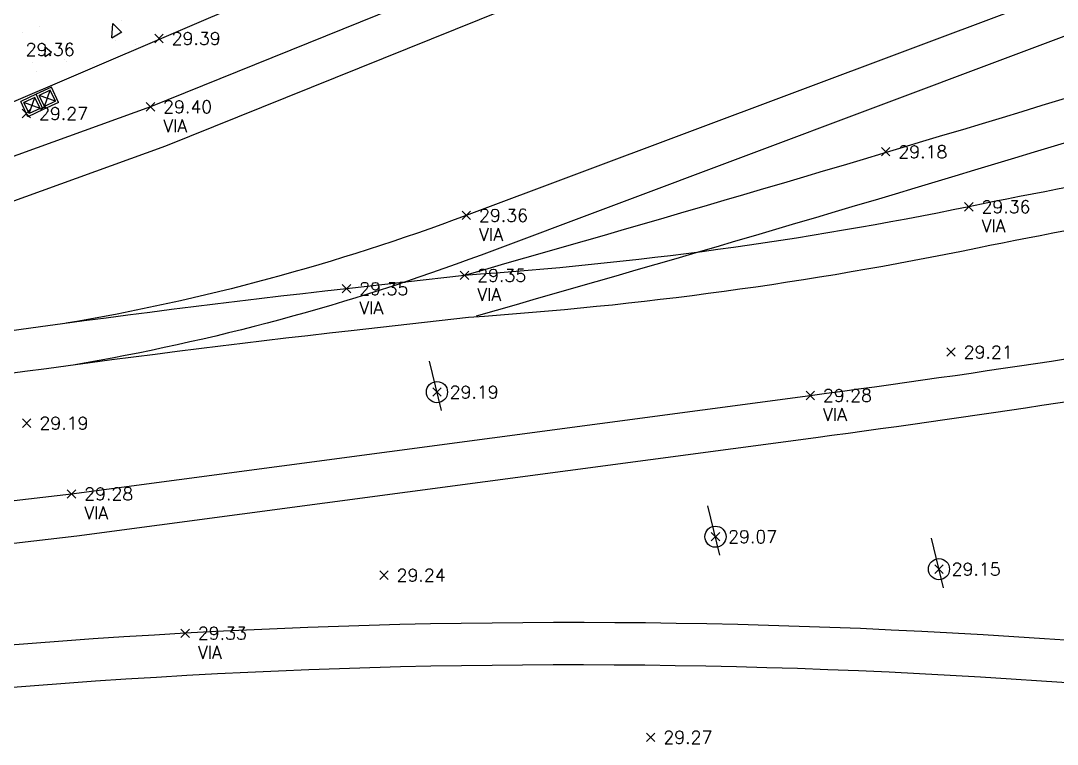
# Model space of a CAD drawing. Extents: x 472821 to 473123, y 4383028 to 4383224.
# Drawn here: x 472963.18 to 472987.65, y 4383157.13 to 4383174.22 of the extents above; entities that cross this region are included whole.
import ezdxf

# ---------------------------------------------------------------- set-up
doc = ezdxf.new("R2010")
doc.units = 0
doc.header["$MEASUREMENT"] = 0
doc.header["$PDMODE"] = 3
doc.header["$PDSIZE"] = 0.1
doc.layers.get('0').update_dxf_attribs({"linetype": 'CONTINUOUS'})
for name, color, linetype in [('CODIGOS-VIA', 4, 'CONTINUOUS'), ('PUNTOS-TEXTO', 7, 'CONTINUOUS'), ('RAILES-2', 4, 'CONTINUOUS'), ('SOLERACEMENTO', 253, 'CONTINUOUS'), ('Z', 1, 'CONTINUOUS'), ('Z-VIA', 6, 'CONTINUOUS')]:
    doc.layers.add(name, color=color, linetype=linetype)
doc.styles.get("Standard").update_dxf_attribs({"font": 'simplex.shx'})

# ---------------------------------------------------------------- blocks, each defined once
blk = doc.blocks.new('arq40x40')
for p, q in [((-0.2, -0.2), (-0.2, 0.2)), ((0.2, 0.2), (-0.2, 0.2)), ((-0.143, -0.143), (-0.143, 0.143)), ((0.143, 0.143), (-0.143, 0.143)), ((0.143, -0.143), (-0.143, 0.143)), ((-0.143, -0.143), (0.143, 0.143)), ((0.143, -0.143), (0.143, 0.143)), ((0.2, -0.2), (0.2, 0.2)), ((0.2, -0.2), (-0.2, -0.2)), ((0.143, -0.143), (-0.143, -0.143))]:
    blk.add_line(p, q)

msp = doc.modelspace()

# ---------------------------------------------------------------- linework, layer by layer
at = {"color": 7}
for p, q in [((472973.112, 4383165.013), (472972.827, 4383166.179)), ((472979.689, 4383161.597), (472979.404, 4383162.763)), ((472984.966, 4383160.83), (472984.681, 4383161.996))]:
    msp.add_line(p, q, dxfattribs=at)
for centre in [(472973.005, 4383165.45), (472979.582, 4383162.034), (472984.859, 4383161.267)]:
    msp.add_circle(centre, 0.25, dxfattribs=at)
at = {"layer": 'PUNTOS-TEXTO'}
for p in [(472966.441, 4383173.803), (472966.24, 4383172.189), (472963.309, 4383172.031), (472983.6, 4383171.127), (472973.698, 4383169.624), (472985.564, 4383169.827), (472973.657, 4383168.207), (472970.871, 4383167.892), (472985.142, 4383166.395), (472973.005, 4383165.45), (472981.82, 4383165.37), (472963.319, 4383164.716), (472964.376, 4383163.045), (472979.582, 4383162.034), (472971.753, 4383161.125), (472984.859, 4383161.267), (472967.059, 4383159.753), (472978.052, 4383157.295)]:
    msp.add_point(p, dxfattribs=at)
at = {"layer": 'RAILES-2'}
for points in [[(473090.64, 4383219.858), (473066.285, 4383211.548), (473053.227, 4383207.019), (473040.079, 4383202.477), (473026.14, 4383197.432), (473014.131, 4383192.416), (473012.199, 4383191.613), (472992.455, 4383183.028), (472989.706, 4383181.893), (472978.191, 4383177.02), (472966.24, 4383172.189), (472949.545, 4383166.148, -0.018996), (472938.047, 4383162.475, -2.668454)], [(473090.963, 4383218.912), (473066.61, 4383210.602), (473053.554, 4383206.074), (473040.412, 4383201.534), (473026.503, 4383196.5), (473014.516, 4383191.493), (473012.59, 4383190.693), (472992.845, 4383182.107), (472990.092, 4383180.97), (472978.573, 4383176.096), (472966.598, 4383171.255), (472949.885, 4383165.208, -0.018996), (472938.315, 4383161.512, -0.018996)], [(473093.265, 4383211.308), (473055.982, 4383199.223), (473027.455, 4383189.671), (473018.125, 4383185.974), (473011.927, 4383183.623), (472989.268, 4383175.466), (472973.698, 4383169.624, -0.047758), (472964.248, 4383167.075, -0.565373)], [(473093.578, 4383210.358), (473056.295, 4383198.273), (473027.798, 4383188.731), (473018.487, 4383185.042), (473012.274, 4383182.685), (472989.613, 4383174.527), (472974.049, 4383168.688, -0.047758), (472964.415, 4383166.089, -0.047758)], [(473094.452, 4383207.016), (473057.551, 4383194.907), (473054.502, 4383193.953), (473032.646, 4383186.853), (473028.807, 4383185.616), (473019.786, 4383182.674), (473003.642, 4383177.381, -0.009955), (472973.657, 4383168.207, -17.439234)], [(473094.764, 4383206.066), (473057.856, 4383193.955), (473054.806, 4383193), (473032.954, 4383185.902), (473029.115, 4383184.665), (473020.097, 4383181.724), (473003.954, 4383176.431, -0.009955), (472973.93, 4383167.245, -0.009955)], [(473095.981, 4383203.844), (473068.952, 4383194.94), (473047.792, 4383188.078), (473020.278, 4383179.108), (473012.482, 4383176.543), (473004.624, 4383173.686, -0.056274), (472995.195, 4383171.415, 0.019763), (472985.564, 4383169.827, -0.033868), (472973.657, 4383168.207), (472970.871, 4383167.892, 0.025491), (472938.047, 4383162.475, 0.018922), (472927.821, 4383159.216, -5.934888)], [(473096.308, 4383202.899), (473069.263, 4383193.989), (473048.101, 4383187.127), (473020.589, 4383178.158), (473012.809, 4383175.598), (473004.966, 4383172.746, -0.056274), (472995.319, 4383170.423, 0.019763), (472985.766, 4383168.848, -0.033805), (472973.747, 4383167.211), (472970.983, 4383166.898, 0.025469), (472938.288, 4383161.504, 0.018872), (472928.16, 4383158.275, 0.018872)], [(472909.717, 4383152.148, -0.041302), (472927.821, 4383159.216, -0.062139), (472935.339, 4383160.472), (472943.472, 4383161.333), (472951.097, 4383161.506), (472964.376, 4383163.045), (472981.82, 4383165.37, 0.010015), (472993.952, 4383167.235, 0.034191), (473006.008, 4383170.197), (473013.645, 4383172.609), (473021.81, 4383175.251), (473034.006, 4383179.291), (473068.115, 4383190.531), (473097.258, 4383200.153)], [(472910.156, 4383151.25, -0.041302), (472928.107, 4383158.258, -0.062407), (472935.412, 4383159.474), (472943.536, 4383160.334), (472951.166, 4383160.507), (472964.5, 4383162.053), (472981.952, 4383164.379, 0.010015), (472994.124, 4383166.25, 0.034186), (473006.311, 4383169.244), (473013.95, 4383171.656), (473022.121, 4383174.301), (473034.32, 4383178.341)], [(473011.592, 4383161.636, -0.101325), (472990.976, 4383159.333, 0.071051), (472944.762, 4383156.967, 0.043609), (472921.95, 4383151.889, 0.047391), (472910.005, 4383146.826), (472901.426, 4383142.188), (472841.175, 4383100.653)], [(473011.9, 4383160.685, -0.101325), (472990.885, 4383158.337, 0.071099), (472944.924, 4383155.98, 0.043666), (472922.251, 4383150.936, 0.047391), (472910.481, 4383145.946), (472901.949, 4383141.334), (472841.742, 4383099.83)]]:
    msp.add_lwpolyline(points, format="xyb", dxfattribs=at)
for radius, end in [(314.351, 118.83016), (313.351, 118.81993)]:
    msp.add_arc((473127.782, 4382867.372), radius, 111.59654, end, dxfattribs=at)
at = {"layer": 'SOLERACEMENTO'}
for p, q in [((472952.555, 4383167.832, 29.997), (472998.65, 4383187.59)), ((472965.328, 4383173.819, -20.163), (472965.355, 4383174.155, -20.163)), ((472965.56, 4383173.955, -20.163), (472965.354, 4383174.154, -20.163)), ((472965.548, 4383174.218, -20.163), (472965.548, 4383174.218, -20.163)), ((472963.224, 4383173.941, -20.163), (472963.224, 4383173.941, -20.163)), ((472963.613, 4383174.096, -20.163), (472963.613, 4383174.096, -20.163)), ((472965.328, 4383173.819, -20.163), (472965.561, 4383173.956, -20.163)), ((472965.419, 4383173.757, -20.163), (472965.419, 4383173.757, -20.163)), ((472965.885, 4383173.665, -20.163), (472965.885, 4383173.665, -20.163)), ((472963.752, 4383173.374, -20.163), (472963.755, 4383173.599, -20.163)), ((472963.752, 4383173.374, -20.163), (472963.901, 4383173.476, -20.163)), ((472963.901, 4383173.475, -20.163), (472963.755, 4383173.598, -20.163)), ((472963.453, 4383173.227, -20.163), (472963.453, 4383173.227, -20.163)), ((472964.218, 4383173.3, -20.163), (472964.218, 4383173.3, -20.163)), ((472964.265, 4383173.256, -20.163), (472964.265, 4383173.256, -20.163)), ((472964.9, 4383173.204, -20.163), (472964.9, 4383173.204, -20.163)), ((472963.548, 4383173.032, -20.163), (472963.548, 4383173.032, -20.163)), ((472963.65, 4383172.544, -20.163), (472963.657, 4383172.555, -20.163)), ((472963.659, 4383172.547, -20.163), (472963.656, 4383172.554, -20.163))]:
    msp.add_line(p, q, dxfattribs=at)

# ---------------------------------------------------------------- block references
at = {"rotation": 24.90295404237112}
for p in [(472963.806, 4383172.388), (472963.443, 4383172.22)]:
    msp.add_blockref('arq40x40', p, dxfattribs=at)

# ---------------------------------------------------------------- texts
at = {"layer": 'CODIGOS-VIA'}
for p in [(472966.54, 4383171.589), (472985.864, 4383169.227), (472973.998, 4383169.024), (472973.957, 4383167.607), (472971.171, 4383167.292), (472982.12, 4383164.77), (472964.676, 4383162.445), (472967.359, 4383159.153)]:
    msp.add_text('VIA', height=0.3, dxfattribs=at).set_placement(p)
at = {"layer": 'Z'}
for s, p in [('29.39', (472966.741, 4383173.653)), ('29.36', (472963.294, 4383173.393)), ('29.27', (472963.609, 4383171.881)), ('29.18', (472983.9, 4383170.977)), ('29.21', (472985.442, 4383166.245)), ('29.19', (472973.305, 4383165.3)), ('29.19', (472963.619, 4383164.566)), ('29.07', (472979.882, 4383161.884)), ('29.15', (472985.159, 4383161.117)), ('29.24', (472972.053, 4383160.975)), ('29.27', (472978.352, 4383157.145))]:
    msp.add_text(s, height=0.3, dxfattribs=at).set_placement(p)
at = {"layer": 'Z-VIA'}
for s, p in [('29.40', (472966.54, 4383172.039)), ('29.36', (472985.864, 4383169.677)), ('29.36', (472973.998, 4383169.474)), ('29.35', (472973.957, 4383168.057)), ('29.35', (472971.171, 4383167.742)), ('29.28', (472982.12, 4383165.22)), ('29.28', (472964.676, 4383162.895)), ('29.33', (472967.359, 4383159.603))]:
    msp.add_text(s, height=0.3, dxfattribs=at).set_placement(p)

doc.saveas('drawing.dxf')
